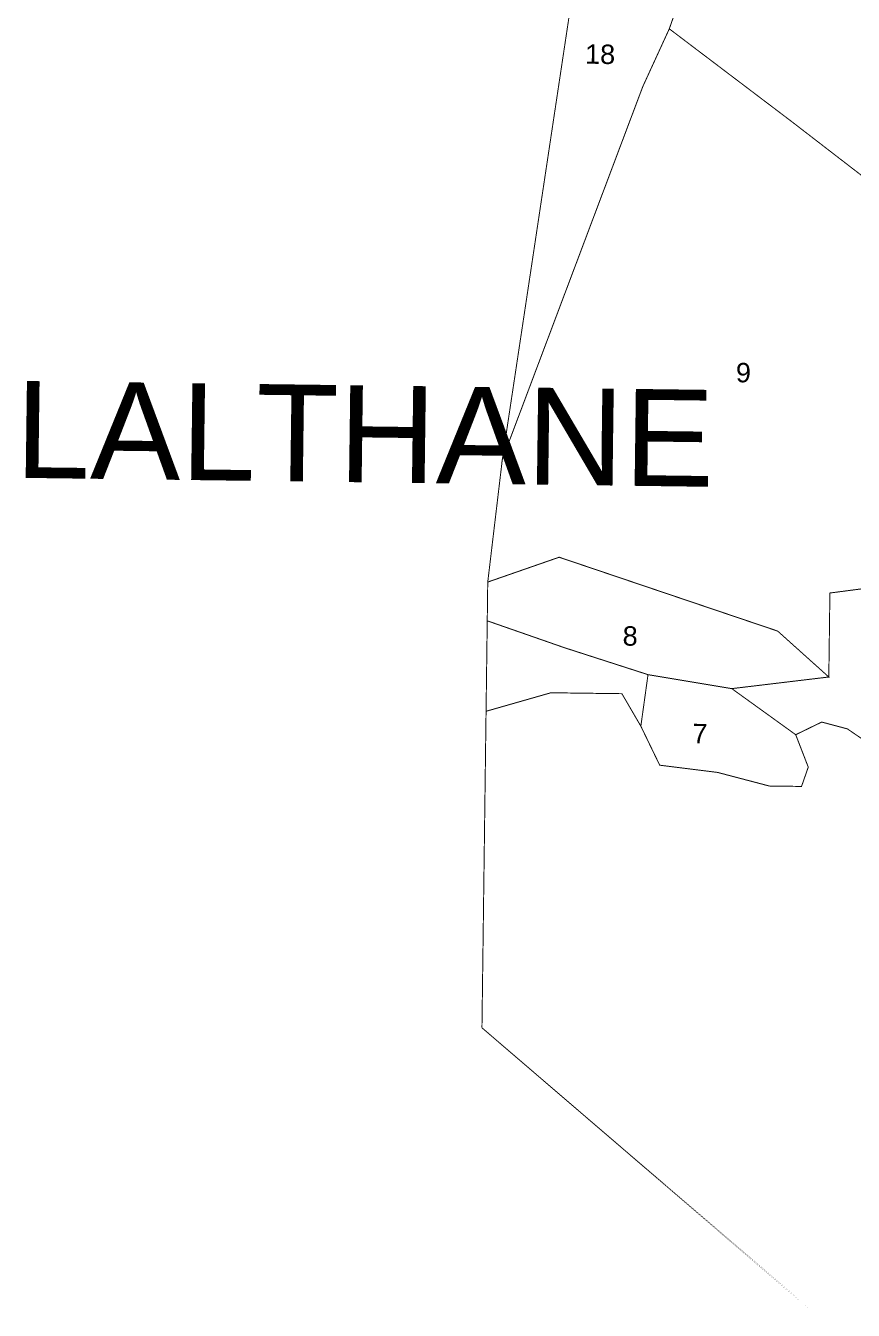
# Model space of a CAD drawing. Header units: metres. Extents: x 259177 to 277314, y 2171367 to 2185445.
# Drawn here: x 273976 to 274485, y 2171403 to 2172192 of the extents above; entities that cross this region are included whole.
import ezdxf

# ---------------------------------------------------------------- set-up
doc = ezdxf.new("R2010")
doc.units = ezdxf.units.M
doc.header["$MEASUREMENT"] = 0
for name, color, linetype in [('SURVEY NO.', 7, 'Continuous'), ('SURVEY PLOT BOUNDARY', 35, 'Continuous'), ('VILLAGE NAME', 3, 'Continuous')]:
    doc.layers.add(name, color=color, linetype=linetype)
doc.styles.add('PDF Arial', font='arial.ttf')

# ---------------------------------------------------------------- blocks, each defined once
blk = doc.blocks.new('FEWEWFEWQT')
at = {"layer": 'SURVEY PLOT BOUNDARY', "lineweight": 18, "const_width": 0.001}
blk.add_lwpolyline([(282149.4161, 2174203.0825), (282149.3694, 2174202.7425), (282149.3428, 2174202.5492), (282149.3294, 2174202.4225), (282149.3294, 2174201.9624), (282149.3294, 2174202.2891), (282149.3961, 2174202.3091), (282149.4694, 2174202.3091), (282149.4894, 2174202.2758), (282149.5094, 2174202.2358), (282149.5694, 2174202.2291), (282149.6228, 2174202.2158), (282149.6561, 2174202.2158), (282149.6628, 2174202.2358), (282149.6494, 2174202.2691), (282149.6761, 2174202.2825), (282149.7027, 2174202.2758), (282149.7227, 2174202.2625)], dxfattribs=at)
for points in [[(282149.6228, 2174203.4026), (282149.6894, 2174203.2559), (282149.8761, 2174202.7758), (282149.8227, 2174202.7625), (282149.6361, 2174202.9025), (282149.5094, 2174202.9959), (282149.5161, 2174203.0159), (282149.5294, 2174203.0225), (282149.5628, 2174203.0225), (282149.5761, 2174203.0159), (282149.5894, 2174203.0292), (282149.5828, 2174203.0492), (282149.5894, 2174203.0625), (282149.6161, 2174203.0825), (282149.5294, 2174203.2759), (282149.5761, 2174203.3626), (282149.5961, 2174203.4692)], [(282149.5094, 2174202.9959), (282149.4828, 2174202.9359), (282149.3428, 2174202.5492), (282149.3694, 2174202.7425), (282149.4161, 2174203.0825), (282149.4361, 2174203.0225), (282149.4961, 2174203.0159), (282149.4761, 2174203.0892), (282149.4161, 2174203.0825), (282149.5094, 2174203.2292), (282149.5294, 2174203.2759), (282149.6161, 2174203.0825), (282149.5894, 2174203.0625), (282149.5828, 2174203.0492), (282149.5894, 2174203.0292), (282149.5761, 2174203.0159), (282149.5628, 2174203.0225), (282149.5294, 2174203.0225), (282149.5161, 2174203.0159)], [(282149.8761, 2174202.7758), (282149.7961, 2174202.5958), (282149.7294, 2174202.4225), (282149.6828, 2174202.4158), (282149.6828, 2174202.3291), (282149.6294, 2174202.3758), (282149.4028, 2174202.4491), (282149.3294, 2174202.4225), (282149.3428, 2174202.5492), (282149.4828, 2174202.9359), (282149.5094, 2174202.9959), (282149.6361, 2174202.9025), (282149.8227, 2174202.7625)], [(282149.6828, 2174202.3291), (282149.5828, 2174202.3158), (282149.4961, 2174202.3291), (282149.4094, 2174202.3558), (282149.3294, 2174202.3825), (282149.3294, 2174202.4158), (282149.3294, 2174202.4225), (282149.4028, 2174202.4491), (282149.6294, 2174202.3758)], [(282149.7494, 2174202.3958), (282149.8627, 2174202.1158), (282149.8761, 2174202.0891), (282149.8161, 2174202.1358), (282149.7694, 2174202.1825), (282149.7227, 2174202.2625), (282149.7027, 2174202.2758), (282149.6761, 2174202.2825), (282149.6494, 2174202.2691), (282149.5828, 2174202.3158), (282149.6828, 2174202.3291), (282149.6828, 2174202.4158), (282149.7294, 2174202.4225)], [(282149.4961, 2174202.3291), (282149.4894, 2174202.2758), (282149.4694, 2174202.3091), (282149.3961, 2174202.3091), (282149.3294, 2174202.2891), (282149.3294, 2174202.3758), (282149.3294, 2174202.3825), (282149.4094, 2174202.3558)], [(282149.6628, 2174202.2358), (282149.6561, 2174202.2158), (282149.6228, 2174202.2158), (282149.5694, 2174202.2291), (282149.5094, 2174202.2358), (282149.4894, 2174202.2758), (282149.4961, 2174202.3291), (282149.5828, 2174202.3158), (282149.6494, 2174202.2691)], [(282149.6724, 2174201.6758), (282149.3294, 2174201.9624)]]:
    blk.add_lwpolyline(points, close=True, dxfattribs=at)
at = {"layer": 'SURVEY NO.', "char_height": 0.02, "attachment_point": 7, "style": 'PDF Arial'}
for s, insert in [('18', (282149.4228, 2174202.9585)), ('9', (282149.5828, 2174202.6318)), ('8', (282149.4694, 2174202.3585)), ('7', (282149.5428, 2174202.259))]:
    blk.add_mtext(s, dxfattribs=dict(at, insert=insert))
at = {"layer": 'VILLAGE NAME', "insert": (282148.8395, 2174202.5238), "char_height": 0.1, "attachment_point": 7, "style": 'PDF Arial'}
blk.add_mtext('LALTHANE', dxfattribs=at)

msp = doc.modelspace()

# ---------------------------------------------------------------- block references
at = {"xscale": 594.7216958835667, "yscale": 594.7216958835667, "zscale": 594.7216958835667, "rotation": 359.254356221976}
msp.add_blockref('FEWEWFEWQT', (-184338996.59, -1288580324.59), dxfattribs=at)

doc.saveas('drawing.dxf')
